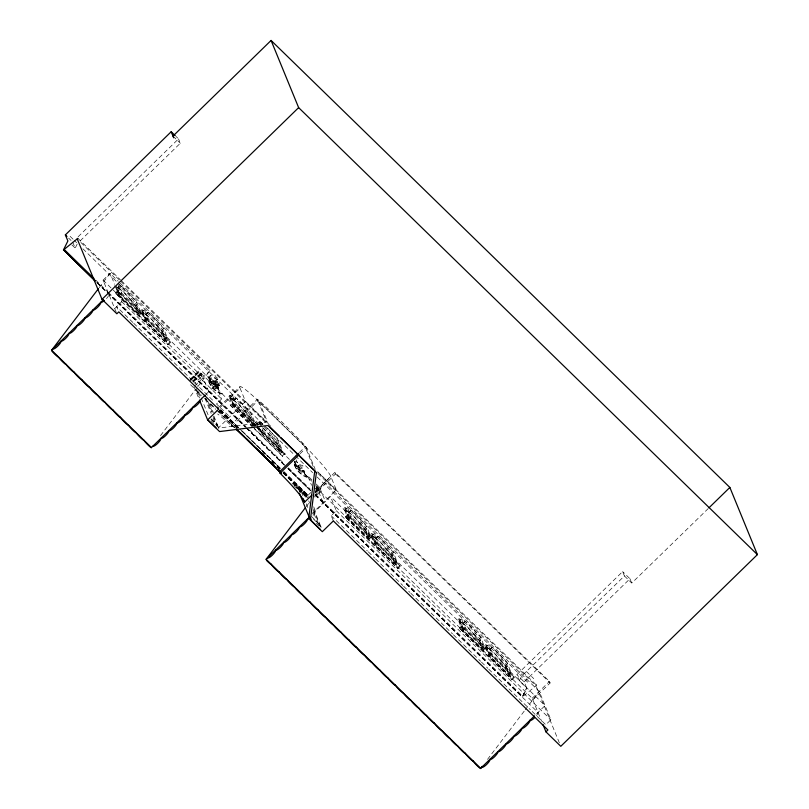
<?xml version="1.0" encoding="UTF-8"?>
<svg xmlns="http://www.w3.org/2000/svg" width="809" height="809" viewBox="0 0 809 809"><rect width="100%" height="100%" fill="white"/><g stroke="black" fill="none" stroke-linecap="round" stroke-linejoin="round"><path stroke-width="0.61" stroke-dasharray="4.04 3.03" d="M255.239 426.11L222.677 394.377L218.652 390.009L218.521 387.44L215.285 386.126L212.969 382.03L211.169 381.646L209.561 377.722M219.027 383.062C218.025 384.71 220.19 386.682 219.199 384.74A2.649 2.558 -22.3 0 1 217.308 382.9L215.194 381.797L216.054 380.726L216.579 381.12A2.649 2.558 -22.3 0 0 218.46 382.96L219.027 383.062L217.924 388.229L216.276 387.036L218.652 390.009A8.08 7.787 -22.3 0 1 211.907 383.436L208.196 379.826L208.51 380.574A21.449 20.69 -22.3 0 0 222.677 394.377M217.176 385.145C216.741 382.728 218.754 379.259 217.783 378.218A2.842 2.74 -22.3 0 1 215.69 376.175C215.042 374.84 211.786 375.063 210.421 375.477C204.849 379.472 216.731 385.569 218.794 389.068L217.176 385.145L210.866 378.44A6.078 0.617 45.7 0 1 208.58 376.772L217.176 385.145A9.981 9.627 -22.3 0 1 208.58 376.772M315.126 494.926L522.23 696.994L526.669 687.933L522.23 696.994L536.64 685.334L535.922 683.565M72.689 242.063L75.176 248.13L77.462 243.509M519.338 680.794L521.583 676.213L624.417 575.947L622.627 571.589L516.85 674.726L519.338 680.794L526.669 687.933L524.181 681.876L516.85 674.726M99.183 287.691L110.115 273.311L118.215 281.198M160.526 435.606L196.334 388.553M197.78 386.641L209.976 370.613L119.115 282.078M306.217 506.616L309.999 501.651M315.368 494.582L324.672 482.356L539.229 691.402L550.868 719.777L545.762 724.753L531.28 710.646M487.503 759.388L524.515 710.747M525.274 709.756L539.229 691.402M78.119 236.774L178.516 138.885L176.079 136.509M80.172 240.87L180.306 143.244L178.516 138.885M108.426 293.222L103.077 280.177L110.115 273.311L114.595 284.232M118.923 286.204L117.841 287.458L118.923 286.204C128.419 293.262 136.984 302.96 140.867 314.246L139.775 315.308L118.134 294.213L114.635 285.708M116.456 286.689L119.115 288.874L121.32 286.426L122.422 287.003L128.975 293.222L136.863 302.515L140.544 311.475L138.329 313.629L119.216 295.002L116.456 288.287M119.115 288.874L121.32 286.426M115.535 293.121L117.983 290.734L170.264 341.671L170.568 342.419L168.12 344.806L115.535 293.121L168.12 344.806M115.839 293.869L118.296 291.483L117.983 290.734M118.134 294.213L119.216 293.151L116.597 286.77M119.216 295.002L121.421 292.848L118.205 285.011M114.716 308.553L121.755 301.686L116.385 288.591M138.329 313.629L134.658 304.669L130.178 299.654L132.393 297.5M139.775 315.308L135.851 305.731L131.23 300.503L132.322 299.441M134.658 304.669L136.863 302.515M135.851 305.731L136.933 304.669M140.877 310.605L141.959 309.544C152.689 316.643 163.145 327.463 167.534 340.205L166.442 341.267L144.801 320.172L140.877 310.605L144.508 313.417L145.59 312.163M142.212 312.011L144.417 309.847L147.996 312.678L145.782 314.832L142.212 312.011L145.883 320.961L164.996 339.588L167.21 337.434L163.539 328.474L155.652 319.181L149.089 312.972L147.996 312.395L145.782 314.832M144.801 320.172L145.893 319.11L141.959 309.544M145.883 320.961L148.098 318.807L144.417 309.847M164.996 339.588L161.325 330.628L156.855 325.623L159.06 323.458M166.442 341.267L162.518 331.69L157.897 326.472L158.989 325.41M161.325 330.628L163.539 328.474M162.518 331.69L163.61 330.628M167.817 344.058L170.264 341.671M190.671 378.885L198.721 371.038L208.51 380.574M189.923 380.018L198.721 371.038M190.206 380.695L199.115 372.009L200.976 373.819L192.947 381.636M191.157 380.048L199.115 372.009M192.673 380.958L200.693 373.141L198.842 371.331M192.977 381.454L200.126 374.476L201.987 376.286L194.858 383.244M193.038 381.838L201.057 374.011L199.196 372.201M193.28 382.192L200.43 375.214L200.126 374.476M208.752 391.667L202.938 377.479L209.976 370.613M194.787 385.832L203.059 377.773L200.43 375.214M206.103 394.256L215.801 384.801L115.94 287.498M215.801 384.801L221.615 398.989L216.509 403.964L228.462 415.604M228.866 396.359L229.958 395.298L233.589 398.119L232.496 399.171L228.866 396.359L232.79 405.936L253.53 426.141M219.097 407.028L239.909 386.742M220.139 407.503L240.04 388.098A34.19 3.479 45.7 0 1 255.219 397.977L258.031 400.617L231.799 426.201A34.19 3.479 45.7 0 0 217.621 414.016M230.201 397.765L232.416 395.611L235.985 398.433L233.781 400.597L230.201 397.765L233.872 406.725L252.995 425.342L255.199 423.188L251.528 414.228L243.64 404.945L237.077 398.726L235.985 398.149L233.781 400.597M232.496 399.171L233.579 397.927C243.084 404.985 251.65 414.673 255.523 425.959L233.882 404.874L229.958 395.298M253.035 427.546L230.504 405.592L230.201 404.844L232.648 402.447L285.233 454.132L282.786 456.519L253.935 428.416M230.504 405.592L232.952 403.195L232.648 402.447M232.79 405.936L233.882 404.874M233.872 406.725L236.086 404.561L232.416 395.611M216.337 426.019L217.49 424.887L213.728 415.695M240.04 388.098L245.511 401.426L218.147 428.113L266.667 422.035L257.788 400.384L306.318 447.67A33.038 3.367 45.7 0 1 330.841 476.572L336.311 489.9L312.476 513.139M252.995 425.342L249.314 416.392L244.844 411.377L247.058 409.223M231.799 426.201L231.222 424.796L257.454 399.211A88.403 9 45.7 0 1 305.741 446.265L315.207 469.331M254.441 427.021L250.507 417.454L245.885 412.226L246.978 411.164M249.314 416.392L251.528 414.228M250.507 417.454L251.599 416.392M256.847 425.514L255.533 422.318L256.625 421.256L261.62 424.604M258.243 427.081L256.868 423.724L259.082 421.57L263.754 424.685M259.163 424.947L260.255 423.886M260.437 426.262L262.652 424.108M264.422 426.98L278.266 442.351L282.199 451.918L281.107 452.979L259.467 431.895L260.549 430.833L259.244 427.637M267.445 427.961L278.195 440.187L281.876 449.147L279.661 451.301L260.549 432.684L262.753 430.519L261.833 428.285M279.661 451.301L275.99 442.351L271.511 437.335L273.725 435.181M281.107 452.979L277.184 443.413L272.562 438.185L273.644 437.123M275.99 442.351L278.195 440.187M277.184 443.413L278.266 442.351M282.786 456.519L282.472 455.77L284.93 453.384M299.411 452.433L305.741 446.265M299.987 453.839L306.318 447.67M295.973 487.463L297.843 485.643L300.543 492.246M299.927 492.287L298.521 488.838L299.674 487.716L308.462 496.271M284.03 472.122L308.381 495.846L308.108 495.169L310.777 492.56M315.51 488.889L317.3 487.149L317.017 486.472L318.615 488.029L315.935 490.628M315.591 489.091L317.381 487.352L318.968 488.899L315.399 492.388M315.813 490.345L318.493 487.736L316.855 486.138M532.828 699.825L550.11 682.968L549.473 681.421L334.916 472.375L317.634 489.223L532.191 698.268L541.585 721.193M315.47 491.559L330.841 476.572M315.095 492.105L317.755 489.516L320.202 491.912L314.843 497.141M315.328 492.175L318.888 488.697L317.3 487.149M315.641 492.226L318.311 489.627L317.381 487.352M318.271 490.78L335.553 473.922L334.916 472.375M314.539 496.402L319.909 491.174L318.311 489.627M312.648 513.948L330.497 496.544L545.044 705.59L535.336 715.055M313.649 508.912L320.243 525.001L319.08 526.123L312.962 511.187M333.348 520.925L331.205 515.707L336.311 510.732L330.497 496.544M343.926 508.467L345.018 507.405L348.649 510.216L347.557 511.278L343.926 508.467L347.85 518.033L369.501 539.128L370.583 538.066C366.71 526.78 358.144 517.082 348.649 510.024L347.557 511.278M345.261 509.872L347.476 507.708L351.055 510.54L348.841 512.694L345.261 509.872L348.932 518.822L368.055 537.449L370.259 535.295L366.588 526.335L358.7 517.042L352.137 510.833L351.045 510.257L348.841 512.694M345.261 516.941L347.708 514.554L399.99 565.491L400.293 566.239L397.846 568.626L345.261 516.941L397.846 568.626M345.564 517.689L348.012 515.303L347.708 514.554M347.85 518.033L348.942 516.971L345.018 507.405M348.932 518.822L351.146 516.668L347.476 507.708M368.055 537.449L364.374 528.489L359.904 523.484L362.119 521.32M369.501 539.128L365.567 529.551L360.956 524.333L362.038 523.271M364.374 528.489L366.588 526.335M365.567 529.551L366.659 528.489M370.593 534.425L371.685 533.364L375.315 536.175L374.223 537.237L370.593 534.425L374.527 544.002L396.167 565.087L397.259 564.025C393.376 552.739 384.811 543.041 375.315 535.993L374.223 537.237M371.928 535.831L374.142 533.667L377.722 536.498L375.507 538.663L371.928 535.831L375.609 544.781L394.721 563.408L396.936 561.254L393.255 552.294L385.367 543.001L378.814 536.792L377.712 536.215L375.507 538.663M374.527 544.002L375.609 542.94L371.685 533.364M375.609 544.781L377.813 542.627L374.142 533.667M394.721 563.408L391.05 554.448L386.571 549.442L388.785 547.278M396.167 565.087L392.244 555.51L387.622 550.292L388.704 549.23M391.05 554.448L393.255 552.294M392.244 555.51L393.326 554.448M397.532 567.878L399.99 565.491M458.056 619.664L459.148 618.602L462.778 621.423L461.686 622.475L458.056 619.664L461.979 629.24L483.63 650.325L484.712 649.263C480.839 637.977 472.274 628.29 462.778 621.231L461.686 622.475M459.391 621.069L461.605 618.915L465.185 621.737L462.97 623.901L459.391 621.069L463.061 630.029L482.184 648.646L484.389 646.492L480.718 637.532L472.83 628.249L466.267 622.03L465.175 621.454L462.97 623.901M459.391 628.148L461.838 625.751L514.12 676.688L514.423 677.436L511.976 679.823L459.391 628.148L511.976 679.823M459.694 628.896L462.141 626.5L461.838 625.751M461.979 629.24L463.072 628.178L459.148 618.602M463.061 630.029L465.276 627.865L461.605 618.915M482.184 648.646L478.503 639.697L474.034 634.681L476.248 632.527M483.63 650.325L479.707 640.758L475.085 635.53L476.167 634.468M478.503 639.697L480.718 637.532M479.707 640.758L480.789 639.697M484.722 645.622L485.815 644.561L489.445 647.382L488.363 648.444L484.722 645.622L488.656 655.199L510.297 676.284L511.389 675.222C507.506 663.936 498.941 654.248 489.445 647.19L488.363 648.444M486.057 647.028L488.272 644.874L491.852 647.706L489.637 649.86L486.057 647.028L489.738 655.988L508.851 674.605L511.066 672.451L507.385 663.491L499.497 654.208L492.944 647.989L491.842 647.412L489.637 649.86M488.656 655.199L489.738 654.137L485.815 644.561M489.738 655.988L491.943 653.824L488.272 644.874M508.851 674.605L505.18 665.655L500.7 660.64L502.915 658.486M510.297 676.284L506.373 666.717L501.752 661.489L502.844 660.427M505.18 665.655L507.385 663.491M506.373 666.717L507.465 665.655M511.662 679.075L514.12 676.688M524.181 681.876L629.968 578.738L622.627 571.589M624.417 575.947L631.748 583.097L708.259 508.507M559.363 742.834L536.033 685.931L536.64 685.334L317.664 471.971M532.191 698.268L549.473 681.421M218.41 387.39L217.924 388.229L216.306 384.295M304.053 470.828L303.557 471.667L301.919 470.474L308.31 477.816A21.449 20.69 -22.3 0 1 294.142 464.012L293.839 463.264L297.54 466.874A8.08 7.787 -22.3 0 0 304.295 473.447L304.154 470.878L300.412 469.119L298.612 465.468L297.267 465.074L297.419 465.873A7.635 7.372 -22.3 0 0 302.859 471.172L303.041 471.202M216.478 380.574L211.169 381.646L213.647 384.72L211.907 383.436L213.101 382.222M217.763 379.532L216.883 379.391A5.046 4.874 -22.3 0 1 213.172 375.77L213.04 374.971M217.227 382.101L216.256 381.949A7.726 7.453 -22.3 0 1 210.583 376.418L210.421 375.477M219.259 385.751L216.114 384.022M217.409 387.764L217.216 387.733A7.635 7.372 -22.3 0 1 211.776 382.435L211.624 381.636M117.831 287.266L123.716 291.988L131.23 300.503M119.115 288.591L125.355 293.9L130.178 299.654M145.782 314.549L152.021 319.858L156.855 325.623M232.496 398.989L238.382 403.711L245.885 412.226M233.771 400.303L240.02 405.612L244.844 411.377M347.557 511.086L353.442 515.818L360.956 524.333M348.831 512.41L355.08 517.72L359.904 523.484M374.223 537.055L380.109 541.777L387.622 550.292M375.507 538.369L381.747 543.678L386.571 549.442M461.686 622.293L467.572 627.015L475.085 635.53M462.96 623.608L467.754 627.46L474.034 634.681M488.353 648.252L494.238 652.974L501.752 661.489M489.637 649.566L495.877 654.875L500.7 660.64M255.533 422.318L259.163 425.14M256.868 423.724L257.788 424.361M118.67 284.535L121.33 286.72M262.561 427.668L271.511 437.335M263.329 428.042L272.562 438.185M172.974 136.094L180.306 143.244M335.553 473.922L550.11 682.968M526.416 671.49L533.748 678.64M245.511 401.426L266.667 422.035M317.846 471.9L336.311 489.9M77.866 238.331L120.389 279.772M121.299 280.652L270.6 426.131M80.87 242.457L119.783 280.369M120.683 281.249L267.273 424.078M317.947 473.457L536.033 685.931M70.13 236.359L73.386 239.535M74.206 240.334L76.653 242.71M82.892 248.798L263.795 425.049M264.695 425.928L294.547 455.012M295.447 455.892L312.638 472.638M317.158 477.047L528.914 683.362M68.613 238.089L71.061 240.475M236.086 404.561L255.199 423.188M262.753 430.519L281.876 449.147M71.92 244.955L75.217 248.09M311.89 479.848L307.622 475.692L311.556 485.289M316.157 484.004L319.565 487.331M118.296 291.483L170.568 342.419M232.952 403.195L258.192 427.789M259.092 428.669L285.233 454.132M348.012 515.303L400.293 566.239M462.141 626.5L514.423 677.436M119.216 293.151L140.867 314.246M145.893 319.11L167.534 340.205M260.549 430.833L282.199 451.918M348.942 516.971L370.583 538.066M375.609 542.94L397.259 564.025M463.072 628.178L484.712 649.263M489.738 654.137L511.389 675.222M256.15 426.99L289.622 459.603M294.142 464.012L311.748 481.163M103.077 280.177L202.938 377.479M230.201 404.844L251.832 425.918M252.732 426.798L282.472 455.77M121.755 301.686L221.615 398.989M336.311 510.732L550.868 719.777M95.705 280.086L107.536 291.695M108.376 292.423L245.987 426.586M249.536 429.963L284.889 464.497M288.449 467.875L310.231 489.182M315.601 494.319L522.877 696.367M97.05 282.442L245.451 427.031M246.361 427.921L284.363 464.942M310.605 490.517L287.984 468.472L310.565 490.648M97.07 282.493L245.41 427.172L107.799 293.171M246.381 427.961L284.323 465.074M315.146 494.966L522.311 696.954M96.938 282.594L106.879 292.312M246.249 428.072L284.242 465.114M287.873 468.623L310.484 490.689M315.025 495.078L538.005 712.456A5.663 1.375 -45.7 0 1 536.478 715.621M132.848 322.447L116.648 306.662L118.792 311.88M133.748 323.317L173.328 361.886M174.228 362.766L213.809 401.335M331.205 515.707L367.417 550.99M368.328 551.869L374.658 558.048M375.568 558.928L402.73 585.392M403.63 586.272L409.971 592.451M410.871 593.331L445.274 626.844M446.184 627.733L452.514 633.902M453.424 634.782L480.586 661.246M481.486 662.126L487.827 668.305M488.727 669.185L523.13 702.708M524.04 703.587L530.37 709.756M220.635 409.941L238.675 427.516M242.275 431.035L280.147 467.926M283.757 471.445L308.108 495.169M220.018 409.738L238.948 428.194M239.848 429.073L280.43 468.603M220.099 409.941L238.503 427.83M241.739 431.025L280.511 468.805M284.121 472.314L308.462 496.038M219.502 410.456L237.512 428.001M262.733 452.575L264.533 454.324M271.733 461.342L273.533 463.102M277.143 466.611L279.843 469.24M283.443 472.749L308.654 497.323M219.623 410.75L236.734 427.415M271.854 461.636L274.554 464.275M283.565 473.043L307.875 496.736M219.229 410.456L237.259 428.032M276.931 466.692L279.641 469.321M283.241 472.84L307.592 496.554M218.996 410.547L237.007 428.092M282.938 472.84L307.339 496.736M308.654 498.384L296.711 486.745L298.046 490.011M298.521 488.838L307.309 497.404M195.697 389.331L199.307 392.84M204.707 398.109L206.507 399.858M211.007 404.247L214.607 407.756M218.218 411.265L235.328 427.941M292.059 483.216L306.469 497.252M190.6 384.801L201.411 395.338M205.011 398.847L215.821 409.374M216.721 410.254L234.731 427.799M294.173 485.713L306.207 497.444M211.341 418.89L217.49 424.887M311.455 516.435L320.243 525.001M210.916 419.143L217.945 425.999L218.915 428.355M313.67 519.257L320.698 526.103L321.345 527.67M211.007 420.64L214.516 424.068M316.39 523.322L319.029 525.89M296.812 465.094L299.29 468.158L297.54 466.874L298.743 465.66M215.194 381.797L215.983 383.84M215.851 383.658L216.246 384.194M157.897 326.472L150.383 317.947L144.508 313.417M629.968 578.738L631.748 583.097M313.123 466.318L305.114 446.79L259.386 402.235L268.072 423.4M320.03 488.464L325.39 501.519M319.909 491.174L320.202 491.912M316.036 485.339L323.448 503.41M313.7 506.828L315.49 511.177L314.711 513.28A5.592 1.365 -45.7 0 1 313.073 515.373M294.628 461.191L295.831 464.133A9.981 9.627 -22.3 0 0 304.427 472.507L302.819 468.583L296.509 461.878A6.078 0.617 45.7 0 1 295.275 461.11M294.698 462.293L296.721 467.218M313.488 510.155L320.89 528.226M294.385 464.882L294.698 465.63M308.714 500.852L309.665 503.147M299.674 487.716L302.971 495.755M306.267 503.795L308.623 509.539M257.454 399.211L258.031 400.617M259.082 421.57L261.378 427.162M256.625 421.256L258.809 426.576M258.708 428.204L260.549 432.684M257.282 426.576L259.467 431.895M209.056 378.855L211.078 383.779M208.752 381.443L209.056 382.192M200.693 373.141L200.976 373.819M201.057 374.011L201.987 376.286M209.743 403.772L213.354 412.58M208.075 401.911L213.252 414.552M205.911 398.281L211.553 412.044M213.434 416.635L217.672 426.96M205.031 398.443L211.149 413.379M213.04 417.97L215.861 424.867M198.812 392.203L200.693 396.794M201.168 397.947L208.702 416.322M197.669 391.809L199.894 397.249M196.243 389.877L199.54 397.927M193.958 386.641L199.661 400.526M109.336 295.457L116.425 312.729M231.222 424.796A88.403 9 45.7 0 1 234.863 428.022M108.639 295.568A5.592 1.365 -45.7 0 1 106.485 298.561M218.794 389.068A9.981 9.627 -22.3 0 1 210.198 380.695M222.374 393.629A21.449 20.69 -22.3 0 1 208.196 379.826M308.007 477.067A21.449 20.69 -22.3 0 1 293.839 463.264M294.395 461.261A9.981 9.627 -22.3 0 0 302.819 468.583L302.859 465.539L301.899 465.387A7.726 7.453 -22.3 0 1 296.215 459.856"/><path stroke-width="1.21" d="M308.947 516.577L314.822 470.363M172.974 136.094L271.076 40.45L729.86 487.443L757.406 554.63L560.799 746.313L545.964 731.862L547.905 729.971L333.348 520.925L322.316 531.685L310.363 520.045L316.4 472.577M200.045 401.476L200.025 401.527A5.592 1.365 -45.7 0 1 195.798 406.057A5.592 1.365 -45.7 0 1 192.825 407.19A5.592 1.365 -45.7 0 1 189.407 412.438A5.592 1.365 -45.7 0 1 184.867 414.956A5.592 1.365 -45.7 0 1 181.449 420.205A5.592 1.365 -45.7 0 1 176.908 422.713A5.592 1.365 -45.7 0 1 173.48 427.961A5.592 1.365 -45.7 0 1 168.939 430.479A5.592 1.365 -45.7 0 1 165.521 435.727A5.592 1.365 -45.7 0 1 160.981 438.245A5.592 1.365 -45.7 0 1 157.553 443.494A5.592 1.365 -45.7 0 1 153.012 446.002M94.329 279.803L63.567 249.819L95.118 280.854M98.425 288.682L51.594 350.236L52.029 351.237A5.592 0.566 45.7 0 0 56.377 355.657A5.592 0.566 45.7 0 0 58.258 356.739A5.592 0.566 45.7 0 0 62.708 361.886A5.592 0.566 45.7 0 0 66.025 364.303A5.592 0.566 45.7 0 0 70.474 369.45A5.592 0.566 45.7 0 0 73.791 371.867A5.592 0.566 45.7 0 0 78.23 377.014A5.592 0.566 45.7 0 0 81.557 379.431A5.592 0.566 45.7 0 0 85.997 384.578A5.592 0.566 45.7 0 0 89.324 387.005A5.592 0.566 45.7 0 0 93.763 392.153A5.592 0.566 45.7 0 0 97.09 394.57A5.592 0.566 45.7 0 0 101.529 399.717A5.592 0.566 45.7 0 0 104.857 402.134A5.592 0.566 45.7 0 0 109.296 407.281A5.592 0.566 45.7 0 0 112.623 409.698A5.592 0.566 45.7 0 0 117.062 414.845A5.592 0.566 45.7 0 0 120.389 417.262A5.592 0.566 45.7 0 0 124.829 422.419A5.592 0.566 45.7 0 0 128.156 424.836A5.592 0.566 45.7 0 0 132.595 429.983A5.592 0.566 45.7 0 0 135.922 432.4A5.592 0.566 45.7 0 0 140.362 437.548A5.592 0.566 45.7 0 0 143.689 439.965A5.592 0.566 45.7 0 0 148.128 445.112A5.592 0.566 45.7 0 0 151.455 447.529L205.213 395.116M305.458 507.607L266.141 559.282L266.677 560.586A5.592 0.566 45.7 0 0 271.025 564.035A5.592 0.566 45.7 0 0 275.464 569.182A5.592 0.566 45.7 0 0 278.792 571.599A5.592 0.566 45.7 0 0 283.231 576.746A5.592 0.566 45.7 0 0 286.558 579.163A5.592 0.566 45.7 0 0 290.997 584.31A5.592 0.566 45.7 0 0 294.324 586.737A5.592 0.566 45.7 0 0 298.764 591.885A5.592 0.566 45.7 0 0 302.091 594.302A5.592 0.566 45.7 0 0 306.53 599.449A5.592 0.566 45.7 0 0 309.857 601.866A5.592 0.566 45.7 0 0 314.296 607.013A5.592 0.566 45.7 0 0 317.624 609.43A5.592 0.566 45.7 0 0 322.063 614.577A5.592 0.566 45.7 0 0 325.39 616.994A5.592 0.566 45.7 0 0 329.829 622.151A5.592 0.566 45.7 0 0 333.146 624.568A5.592 0.566 45.7 0 0 337.596 629.715A5.592 0.566 45.7 0 0 340.913 632.132A5.592 0.566 45.7 0 0 345.362 637.28A5.592 0.566 45.7 0 0 348.679 639.697A5.592 0.566 45.7 0 0 353.128 644.844A5.592 0.566 45.7 0 0 356.445 647.261A5.592 0.566 45.7 0 0 360.895 652.408A5.592 0.566 45.7 0 0 364.212 654.835A5.592 0.566 45.7 0 0 368.661 659.982A5.592 0.566 45.7 0 0 371.978 662.399A5.592 0.566 45.7 0 0 376.428 667.546A5.592 0.566 45.7 0 0 379.745 669.963A5.592 0.566 45.7 0 0 384.184 675.111A5.592 0.566 45.7 0 0 387.511 677.527A5.592 0.566 45.7 0 0 391.95 682.675A5.592 0.566 45.7 0 0 395.277 685.092A5.592 0.566 45.7 0 0 399.717 690.239A5.592 0.566 45.7 0 0 403.044 692.666A5.592 0.566 45.7 0 0 407.483 697.813A5.592 0.566 45.7 0 0 410.81 700.23A5.592 0.566 45.7 0 0 415.25 705.377A5.592 0.566 45.7 0 0 418.577 707.794A5.592 0.566 45.7 0 0 423.016 712.941A5.592 0.566 45.7 0 0 426.343 715.358A5.592 0.566 45.7 0 0 430.782 720.506A5.592 0.566 45.7 0 0 434.109 722.933A5.592 0.566 45.7 0 0 438.549 728.08A5.592 0.566 45.7 0 0 441.876 730.497A5.592 0.566 45.7 0 0 446.315 735.644A5.592 0.566 45.7 0 0 449.642 738.061A5.592 0.566 45.7 0 0 454.082 743.208A5.592 0.566 45.7 0 0 457.409 745.625A5.592 0.566 45.7 0 0 461.848 750.772A5.592 0.566 45.7 0 0 465.175 753.189A5.592 0.566 45.7 0 0 469.614 758.336A5.592 0.566 45.7 0 0 472.931 760.763A5.592 0.566 45.7 0 0 477.381 765.911A5.592 0.566 45.7 0 0 480.698 768.328L534.456 715.925M482.215 766.335L480.698 768.328L266.141 559.282L309.23 517.275M316.622 472.79L268.082 425.504L219.563 431.571L207.62 419.932L218.652 409.172L118.792 311.88L116.85 313.771L102.015 299.32L77.249 238.938L77.866 238.331L63.446 249.991L67.885 240.94L65.357 234.913L171.184 131.736L175.26 135.71M102.015 299.32L298.632 107.627L271.076 40.45M103.582 299.542L51.594 350.236L151.455 447.529M311.849 495.088L304.609 502.146A33.038 3.367 45.7 0 0 280.086 473.245L279.509 471.839L298.501 453.313M280.086 473.245L299.077 454.729M709.159 507.627L729.86 487.443M529.935 720.323L530.229 720.546A5.663 1.375 -45.7 0 0 534.537 717.775M490.021 759.236L490.244 759.53A5.663 1.375 -45.7 0 0 494.552 756.749A5.663 1.375 -45.7 0 0 498.031 751.935L498.202 751.763A5.663 1.375 -45.7 0 0 502.52 748.992A5.663 1.375 -45.7 0 0 505.989 744.169L506.201 743.967A5.663 1.375 -45.7 0 0 510.519 741.196A5.663 1.375 -45.7 0 0 513.988 736.372L514.2 736.17A5.663 1.375 -45.7 0 0 518.508 733.399A5.663 1.375 -45.7 0 0 521.987 728.575L522.23 728.343A5.663 1.375 -45.7 0 0 526.538 725.572A5.663 1.375 -45.7 0 0 530.016 720.748L530.006 720.253M298.632 107.627L757.406 554.63M269.286 426.373L279.105 435.94M280.885 437.679L313.902 469.837M65.357 234.913L66.985 236.501M64.103 249.374L93.955 278.468M95.199 280.814L63.547 249.779M236.228 428.81L244.328 436.708M246.128 438.468L252.438 444.606M256.038 448.115L275.849 467.42M278.549 470.049L280.349 471.809M236.531 429.559L281.562 473.427M208.965 420.913L216.003 427.769M320.506 529.592L311.718 521.026L310.747 518.67M542.93 724.459L545.964 731.862M171.184 131.736L173.672 137.803M303.254 498.85L304.609 502.146M299.36 493.197L310.363 520.045M217.793 407.089L218.652 409.172M199.661 400.526L207.62 419.932M490.062 759.388L490.072 759.691A5.663 1.375 -45.7 0 1 486.593 764.515A5.663 1.375 -45.7 0 1 482.275 767.286L482.063 767.003M104.422 300.574A5.592 1.365 -45.7 0 1 100.933 302.131A5.592 1.365 -45.7 0 1 97.505 307.38A5.592 1.365 -45.7 0 1 92.964 309.898A5.592 1.365 -45.7 0 1 89.546 315.146A5.592 1.365 -45.7 0 1 85.006 317.654A5.592 1.365 -45.7 0 1 81.588 322.902A5.592 1.365 -45.7 0 1 77.047 325.42A5.592 1.365 -45.7 0 1 73.619 330.669A5.592 1.365 -45.7 0 1 69.078 333.187A5.592 1.365 -45.7 0 1 65.66 338.435A5.592 1.365 -45.7 0 1 61.12 340.943A5.592 1.365 -45.7 0 1 57.692 346.191A5.592 1.365 -45.7 0 1 53.151 348.709M309.999 518.185A5.592 1.365 -45.7 0 1 307.521 518.943A5.592 1.365 -45.7 0 1 304.103 524.181A5.592 1.365 -45.7 0 1 299.563 526.699A5.592 1.365 -45.7 0 1 296.145 531.948A5.592 1.365 -45.7 0 1 291.594 534.466A5.592 1.365 -45.7 0 1 288.176 539.714A5.592 1.365 -45.7 0 1 283.635 542.232A5.592 1.365 -45.7 0 1 280.217 547.471A5.592 1.365 -45.7 0 1 275.677 549.989A5.592 1.365 -45.7 0 1 272.249 555.237A5.592 1.365 -45.7 0 1 267.708 557.755M236.349 429.367A88.403 9 45.7 0 1 279.509 471.839"/></g></svg>
